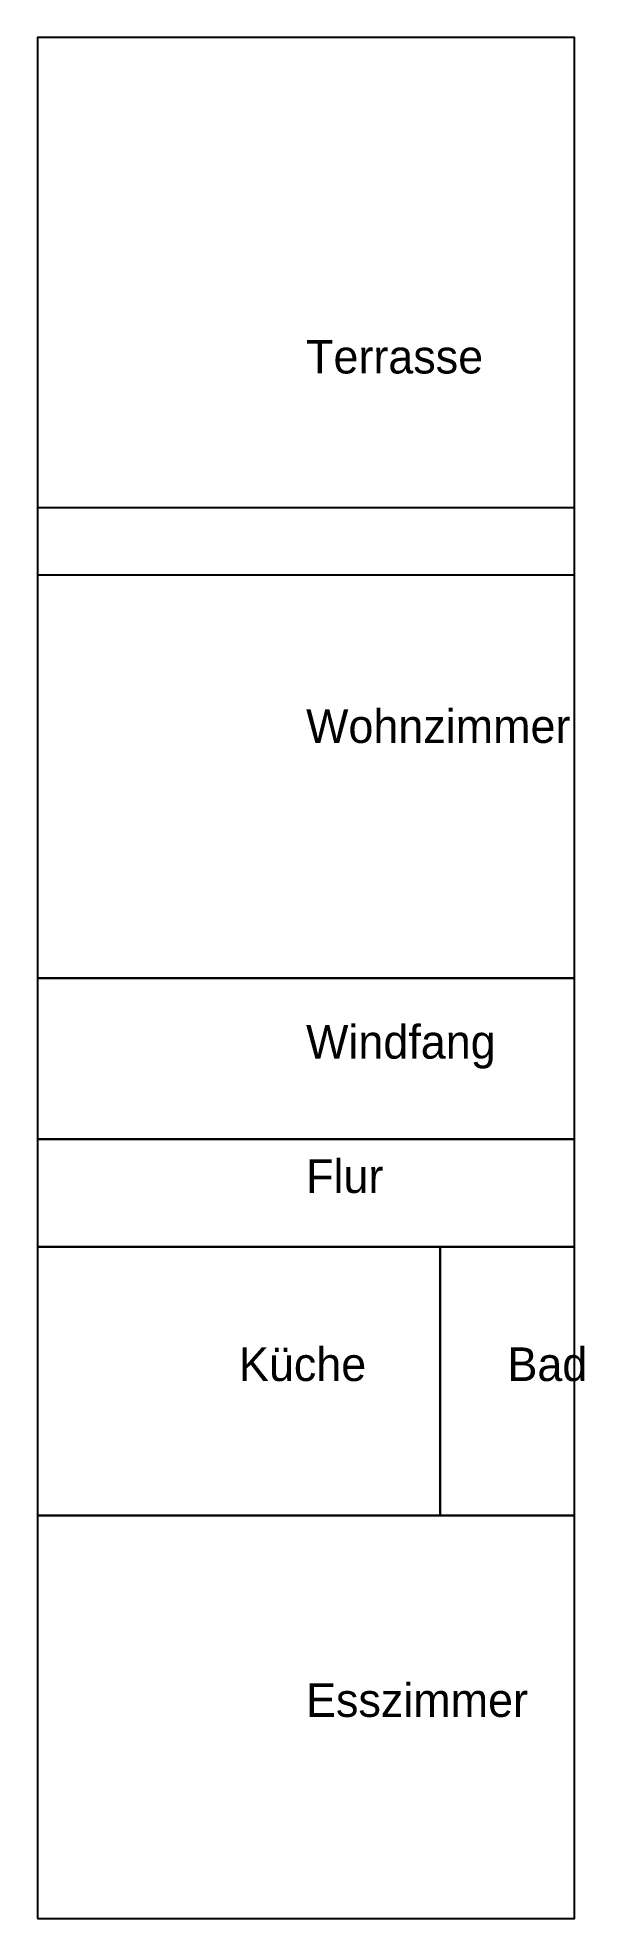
# Model space of a CAD drawing. Header units: metres. Extents: x 0 to 4.1, y -3 to 11.
import ezdxf

# ---------------------------------------------------------------- set-up
doc = ezdxf.new("R2010")
doc.units = ezdxf.units.M

msp = doc.modelspace()

# ---------------------------------------------------------------- linework, layer by layer
for points in [[(0, 7), (4, 7), (4, 11), (0, 11), (0, 7)], [(0, 4), (4, 4), (4, 7.5), (0, 7.5), (0, 4)], [(0, 2.8), (4, 2.8), (4, 4), (0, 4), (0, 2.8)], [(0, 2), (4, 2), (4, 2.8), (0, 2.8), (0, 2)], [(0, 0), (3, 0), (3, 2), (0, 2), (0, 0)], [(3, 0), (4, 0), (4, 2), (3, 2), (3, 0)], [(0, -3), (4, -3), (4, 0), (0, 0), (0, -3)]]:
    msp.add_lwpolyline(points, close=True)

# ---------------------------------------------------------------- texts
for s, p in [('Terrasse', (2, 8.5)), ('Wohnzimmer', (2, 5.75)), ('Windfang', (2, 3.4)), ('Flur', (2, 2.4)), ('Küche', (1.5, 1)), ('Bad', (3.5, 1)), ('Esszimmer', (2, -1.5))]:
    msp.add_text(s, height=0.25).set_placement(p)

doc.saveas('drawing.dxf')
